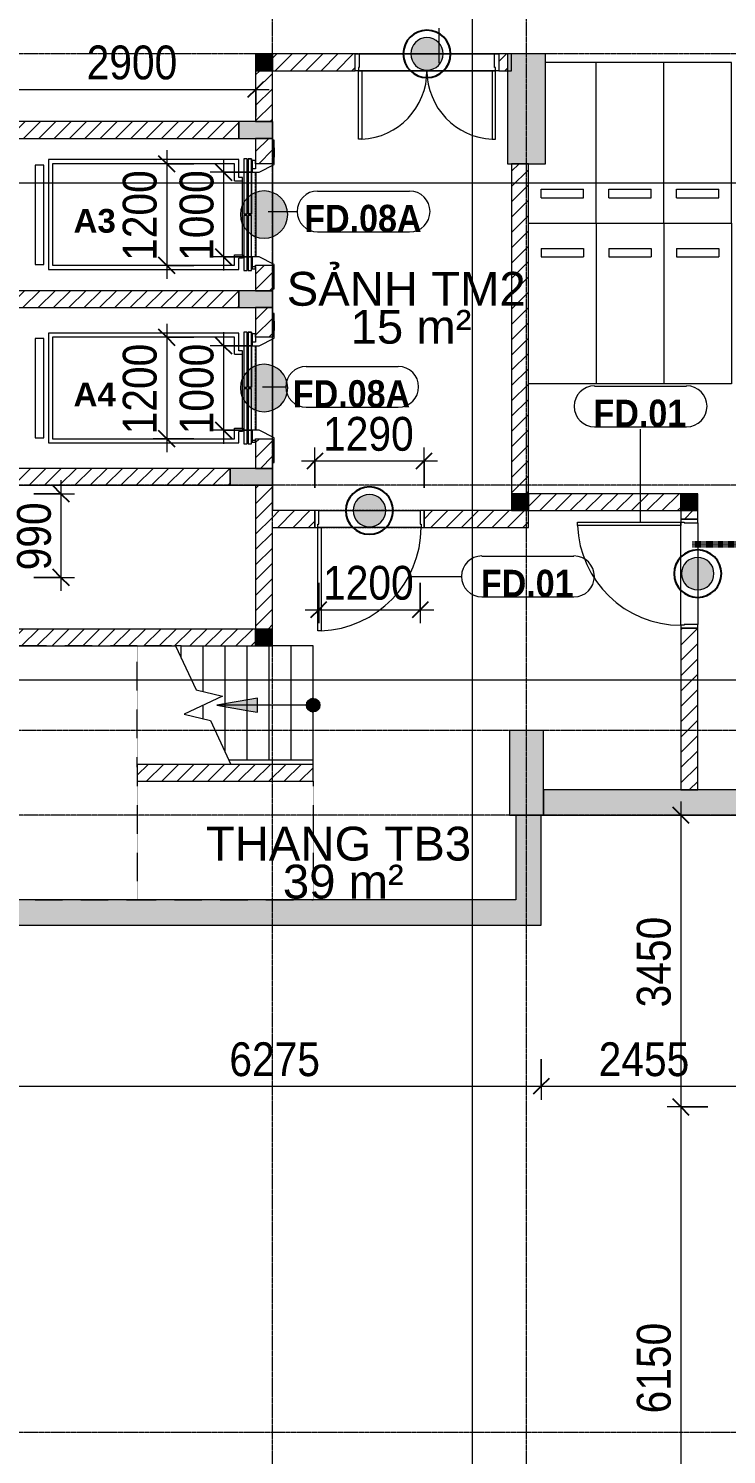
# Model space of a CAD drawing. Header units: millimetres. Extents: x 25998 to 252958, y -15958 to 83425.
# Drawn here: x 77668 to 85918, y 16978 to 33837 of the extents above; entities that cross this region are included whole.
import ezdxf

# ---------------------------------------------------------------- set-up
doc = ezdxf.new("R2010")
doc.units = ezdxf.units.MM
for name, pattern in [('1 NÉT CALL OUT', [6, 3, -3]), ('Dash', [6, 3, -3]), ('Dash 1_8_', [6.35, 3.175, -3.175]), ('Dash Dot 3_16_', [7.9375, 4.7625, -1.5875, 0, -1.5875]), ('Grid Line', [22.225, 12.7, -3.175, 3.175, -3.175]), ('Overhead', [3.96875, 2.38125, -1.5875])]:
    doc.linetypes.add(name, pattern=pattern)
for name, color, linetype, lineweight in [('0-1', 7, 'Continuous', 5), ('A-ANNO-DIMS', 211, 'Continuous', 9), ('A-ANNO-DIMS-160', 211, 'Continuous', 9), ('A-ANNO-NOTE', 131, 'Continuous', 9), ('A-ANNO-NOTE-1', 131, 'Continuous', 25), ('A-AREA', 32, 'Dash 1_8_', 9), ('A-AREA-IDEN', 2, 'Continuous', 9), ('A-DETL-2', 90, '1 NÉT CALL OUT', 100), ('A-DETL-GENF-2', 1, 'Continuous', 9), ('A-DOOR-1', 1, 'Continuous', 9), ('A-DOOR-2', 21, 'Continuous', 9), ('A-DOOR-FRAM-1', 1, 'Continuous', 9), ('A-DOOR-IDEN', 31, 'Continuous', 9), ('A-FLOR', 192, 'Continuous', 9), ('A-FLOR-1', 7, 'Continuous', 9), ('A-FLOR-HRAL', 11, 'Continuous', 9), ('A-WALL', 113, 'Continuous', 9), ('A-WALL-1', 113, 'Continuous', 18), ('A-WALL-PATT-1', 7, 'Continuous', 9), ('A-WALL-PATT-2', 111, 'Continuous', 9), ('C-PRKG', 70, 'Continuous', 9), ('G-ANNO-SYMB-1', 111, 'Dash Dot 3_16_', 18), ('G-ANNO-TEXT-1', 7, 'Continuous', 9), ('L-SITE-WALL-1', 250, 'Continuous', 18), ('L-SITE-WALL-2', 7, 'Continuous', 9), ('S-COLS', 52, 'Continuous', 9), ('S-COLS-1', 52, 'Continuous', 5), ('S-COLS-2', 250, 'Continuous', 18), ('S-COLS-3', 7, 'Continuous', 9), ('S-COLS-4', 52, 'Dash', 9), ('S-COLS-5', 52, 'Continuous', 18), ('S-COLS-HDLN', 52, 'Dash', 9), ('S-GRID-1', 1, 'Grid Line', 9), ('S-STRS', 31, 'Continuous', 9), ('S-STRS-ANNO', 31, 'Continuous', 9), ('S-STRS-MBND', 31, 'Overhead', 9), ('S-STRS-MBND-1', 31, 'Continuous', 9)]:
    doc.layers.add(name, color=color, linetype=linetype, lineweight=lineweight)
doc.styles.add('Arial_3', font='arial_0.ttf', dxfattribs={"height": 400})
doc.styles.add('Arial_5', font='arial_0.ttf', dxfattribs={"height": 280})
doc.styles.add('Arial_B', font='arialbd_0.ttf', dxfattribs={"width": 0.9, "height": 320})
doc.styles.add('UTM Avo', font='UTM Avo.ttf', dxfattribs={"width": 0.9, "height": 400})
doc.dimstyles.new('1_Dim_chi_tiet_2_5', dxfattribs={"dimscale": 304.8, "dimtxt": 399.720379, "dimasz": 0.629921, "dimexe": 0.524934, "dimexo": 0.0625, "dimgap": 0.052493, "dimtad": 1, "dimdec": 0, "dimrnd": 5, "dimzin": 0, "dimdsep": 46, "dimtxsty": 'UTM Avo', "dimblk1": 'OBLIQUE', "dimblk2": 'OBLIQUE', "dimsah": 1, "dimcen": 0.09, "dimdle": 0.524934, "dimazin": 0, "dimtfac": 1, "dimtdec": 4, "dimtix": 1, "dimtmove": 0, "dimatfit": 3, "dimfxl": 1.049869, "dimfxlon": 1, "dimtvp": 1, "dimtolj": 1, "dimtzin": 0, "dimarcsym": 2})
pattern_1 = [(45, (0, 0), (-90.50967, 90.50967), [])]

# ---------------------------------------------------------------- blocks, each defined once
blk = doc.blocks.new('NCV_TKTC_KET CAU_rvt-1-TKCS_MB TẦNG HẦM')
at = {"layer": 'A-WALL-PATT-1'}
blk.add_hatch(color=256, dxfattribs=at).paths.add_polyline_path([(86743, 24537), (91553, 24537), (91553, 24837), (83753, 24837), (83753, 24537), (85578, 24537)])
h = blk.add_hatch(color=256, dxfattribs=at)
h.paths.add_polyline_path([(83553, 23237), (83728, 23237), (83728, 24537), (83428, 24537), (83428, 23237)])
h.paths.add_polyline_path([(83553, 23237), (83553, 23237), (83553, 23412)])
h = blk.add_hatch(color=256, dxfattribs=at)
h.paths.add_polyline_path([(77453, 23237), (77453, 23237), (83428, 23237), (83428, 23537), (77453, 23537)])
h.paths.add_polyline_path([(77453, 23237), (77453, 23537), (77153, 23537), (77153, 23237)])
at = {"layer": 'S-COLS-1'}
for points in [[(83578, 32237), (83778, 32237), (83778, 33537), (83328, 33537), (83328, 32237), (83578, 32237)], [(80295, 32537), (80553, 32537), (80553, 32737), (80153, 32737), (80153, 32537)], [(80153, 30537), (80553, 30537), (80553, 30737), (80153, 30737)], [(80353, 28437), (80553, 28437), (80553, 28637), (80053, 28637), (80053, 28437), (80353, 28437)], [(83553, 24537), (83753, 24537), (83753, 25537), (83353, 25537), (83353, 24537), (83553, 24537)]]:
    blk.add_hatch(color=256, dxfattribs=at).paths.add_polyline_path(points)
at = {"layer": 'A-FLOR-1'}
for p, q in [((80353, 32137), (80353, 31137)), ((80353, 30087), (80353, 29087))]:
    blk.add_line(p, q, dxfattribs=at)
at = {"layer": 'L-SITE-WALL-1'}
for p, q in [((91553, 24837), (83753, 24837)), ((83428, 24537), (83428, 23537)), ((83728, 23237), (83728, 24537)), ((83753, 24537), (91553, 24537)), ((83428, 23537), (77153, 23537)), ((77453, 23237), (83428, 23237)), ((83428, 23237), (83728, 23237))]:
    blk.add_line(p, q, dxfattribs=at)
at = {"layer": 'L-SITE-WALL-2'}
for p, q in [((83753, 24837), (83753, 24537)), ((83728, 24537), (83428, 24537))]:
    blk.add_line(p, q, dxfattribs=at)
at = {"layer": 'S-COLS-2'}
for p, q in [((83778, 33537), (83328, 33537)), ((83328, 33537), (83328, 32237)), ((83778, 32237), (83778, 33537)), ((80153, 32737), (80153, 32537)), ((80553, 32737), (80153, 32737)), ((80553, 32537), (80553, 32737)), ((80153, 32537), (80553, 32537)), ((83328, 32237), (83778, 32237)), ((80153, 30737), (80153, 30537)), ((80553, 30737), (80153, 30737)), ((80553, 30537), (80553, 30737)), ((80153, 30537), (80553, 30537)), ((80053, 28637), (80053, 28437)), ((80553, 28637), (80053, 28637)), ((80553, 28437), (80553, 28637)), ((80053, 28437), (80553, 28437)), ((83753, 25537), (83353, 25537)), ((83353, 25537), (83353, 24537)), ((83753, 24837), (83753, 25537)), ((83353, 24537), (83428, 24537)), ((83728, 24537), (83753, 24537))]:
    blk.add_line(p, q, dxfattribs=at)
at = {"layer": 'S-COLS-3'}
for p, q in [((83753, 24537), (83753, 24837)), ((83428, 24537), (83728, 24537))]:
    blk.add_line(p, q, dxfattribs=at)
blk = doc.blocks.new('Thang may HIEN - Dài x Rộng - 2200x1200-551375-TKCS_MB TẦNG HẦM')
at = {"layer": 'A-DOOR-2'}
for p, q in [((-590, 120), (-880, 120)), ((-880, 120), (-880, 100)), ((-880, 100), (-600, 100)), ((-680, 124), (-790, 124)), ((-790, 124), (-790, 120)), ((-680, 120), (-680, 124)), ((-600, 100), (-600, -100)), ((-500, -60), (-590, 120)), ((590, 120), (500, -60)), ((880, 120), (590, 120)), ((600, -100), (600, 100)), ((600, 100), (880, 100)), ((880, 100), (880, 120)), ((-660, -190), (-660, -150)), ((-660, -150), (-10, -150)), ((-10, -150), (-660, -150)), ((-660, -150), (-660, -190)), ((-600, -100), (-640, -100)), ((-640, -100), (-640, -140)), ((-640, -140), (-540, -140)), ((-600, -100), (-540, -100)), ((-540, -100), (-540, -140)), ((-540, -140), (-500, -140)), ((-500, -140), (-500, -60)), ((-10, -150), (-10, -190)), ((-10, -190), (-10, -150)), ((660, -150), (10, -150)), ((10, -150), (10, -190)), ((10, -150), (10, -190)), ((660, -150), (10, -150)), ((500, -60), (500, -140)), ((500, -140), (615, -140)), ((615, -100), (600, -100)), ((615, -140), (615, -100)), ((640, -100), (615, -100)), ((615, -140), (640, -140)), ((640, -140), (640, -100)), ((660, -190), (660, -150)), ((660, -190), (660, -150)), ((-10, -190), (-660, -190)), ((-660, -190), (-10, -190)), ((-10, -200), (-660, -200)), ((-660, -200), (-660, -240)), ((-10, -200), (-660, -200)), ((-660, -200), (-660, -240)), ((-660, -240), (-10, -240)), ((-660, -240), (-10, -240)), ((-440, -300), (-650, -300)), ((-650, -300), (-650, -2550)), ((-440, -255), (-440, -300)), ((-400, -255), (-440, -255)), ((475, -255), (-400, -255)), ((-400, -350), (-400, -255)), ((-10, -240), (-10, -200)), ((-10, -240), (-10, -200)), ((10, -190), (660, -190)), ((10, -190), (660, -190)), ((10, -200), (10, -240)), ((660, -200), (10, -200)), ((10, -200), (10, -240)), ((660, -200), (10, -200)), ((10, -240), (660, -240)), ((10, -240), (660, -240)), ((475, -255), (515, -255)), ((475, -350), (475, -255)), ((515, -255), (515, -300)), ((650, -300), (515, -300)), ((650, -2550), (650, -300)), ((660, -240), (660, -200)), ((660, -240), (660, -200)), ((-400, -350), (-600, -350)), ((-600, -350), (-600, -2500)), ((600, -350), (475, -350)), ((600, -2500), (600, -350)), ((-600, -2500), (600, -2500)), ((-650, -2550), (650, -2550)), ((591, -2605), (-584, -2605)), ((-584, -2605), (-584, -2705)), ((591, -2705), (591, -2605)), ((-584, -2705), (591, -2705))]:
    blk.add_line(p, q, dxfattribs=at)
blk = doc.blocks.new('Top Rail Type - Top Rail_Internal_-702148-TKCS_MB TẦNG HẦM')
at = {"layer": 'A-FLOR-HRAL'}
for p, q in [((80035, 25187), (80059, 25137)), ((81033, 25187), (80035, 25187)), ((81033, 25137), (80059, 25137)), ((81033, 25137), (81033, 25187))]:
    blk.add_line(p, q, dxfattribs=at)
blk = doc.blocks.new('FD_07 - FD_07-1700x2200-CỬA ĐI 2 CÁNH-957538-TKCS_MB TẦNG HẦM')
at = {"layer": 'A-DETL-GENF-2'}
for p, q in [((-810, -910), (-810, -100)), ((-810, -100), (-770, -100)), ((-770, -100), (-770, -910)), ((810, -100), (770, -100)), ((770, -100), (770, -910)), ((810, -910), (810, -100)), ((-770, -910), (-810, -910)), ((770, -910), (810, -910))]:
    blk.add_line(p, q, dxfattribs=at)
for centre, start, end in [((-810, -100), 272.8306, 360), ((810, -100), 180, 267.1694)]:
    blk.add_arc(centre, 810, start, end, dxfattribs=at)
at = {"layer": 'A-DOOR-1'}
for p, q in [((800, 100), (-800, 100)), ((-810, -100), (810, -100))]:
    blk.add_line(p, q, dxfattribs=at)
at = {"layer": 'A-DOOR-FRAM-1'}
for p, q in [((-850, 100), (-800, 100)), ((-850, -100), (-850, 100)), ((-800, 100), (-800, -60)), ((800, 100), (850, 100)), ((800, -60), (800, 100)), ((850, 100), (850, -100)), ((-810, -100), (-850, -100)), ((-800, -60), (-810, -60)), ((-810, -60), (-810, -100)), ((810, -60), (800, -60)), ((810, -100), (810, -60)), ((850, -100), (810, -100))]:
    blk.add_line(p, q, dxfattribs=at)
blk = doc.blocks.new('FD_01 - FD_01-1200x2200mm-1787917-TKCS_MB TẦNG HẦM')
at = {"layer": 'A-DETL-GENF-2'}
for p, q in [((570, 100), (570, 1320)), ((570, 1320), (610, 1320)), ((610, 1320), (610, 100)), ((610, 100), (570, 100))]:
    blk.add_line(p, q, dxfattribs=at)
blk.add_arc((610, 100), 1220, 91.8789, 180, dxfattribs=at)
at = {"layer": 'A-DOOR-FRAM-1'}
for p, q in [((-610, 100), (-645, 100)), ((-645, 100), (-645, -100)), ((-610, 60), (-610, 100)), ((-600, 60), (-610, 60)), ((-600, -100), (-600, 60)), ((610, 60), (600, 60)), ((600, 60), (600, -100)), ((645, 100), (610, 100)), ((610, 100), (610, 60)), ((645, -100), (645, 100)), ((-645, -100), (-600, -100)), ((600, -100), (645, -100))]:
    blk.add_line(p, q, dxfattribs=at)
blk = doc.blocks.new('XE MAY2 - xe may 2-V21-TKCS_MB TẦNG HẦM')
at = {"layer": 'C-PRKG'}
for p, q in [((0, 800), (-1900, 800)), ((-1900, 0), (-1900, 800)), ((0, 800), (0, 0)), ((-300, 650), (-400, 650)), ((-400, 650), (-400, 150)), ((-300, 650), (-300, 150)), ((0, 0), (-1900, 0)), ((-300, 150), (-400, 150))]:
    blk.add_line(p, q, dxfattribs=at)
blk = doc.blocks.new('XE MAY2 - xe may 2-V70-TKCS_MB TẦNG HẦM')
at = {"layer": 'C-PRKG'}
for p, q in [((-1900, 0), (-1900, 800)), ((0, 800), (0, 0)), ((-300, 650), (-400, 650)), ((-400, 650), (-400, 150)), ((-300, 650), (-300, 150)), ((0, 0), (-1900, 0)), ((-300, 150), (-400, 150))]:
    blk.add_line(p, q, dxfattribs=at)
blk = doc.blocks.new('XE MAY2 - xe may 2-V26-TKCS_MB TẦNG HẦM')
at = {"layer": 'C-PRKG'}
for p, q in [((0, -800), (0, 0)), ((-1900, 0), (-1900, -800)), ((0, 0), (-1900, 0)), ((-300, -150), (-400, -150)), ((-400, -650), (-400, -150)), ((-300, -650), (-300, -150)), ((-300, -650), (-400, -650)), ((0, -800), (-1900, -800))]:
    blk.add_line(p, q, dxfattribs=at)
blk = doc.blocks.new('XE MAY2 - xe may 2-V75-TKCS_MB TẦNG HẦM')
at = {"layer": 'C-PRKG'}
for p, q in [((0, -800), (0, 0)), ((-1900, 0), (-1900, -600)), ((0, 0), (-1900, 0)), ((-300, -150), (-400, -150)), ((-400, -650), (-400, -150)), ((-300, -650), (-300, -150)), ((-300, -650), (-400, -650))]:
    blk.add_line(p, q, dxfattribs=at)
blk = doc.blocks.new('G1_SOF - BO TRU - 200x200-3845341-TKCS_MB TẦNG HẦM')
at = {"layer": 'S-COLS-HDLN'}
for p, q in [((-100, 100), (100, -100)), ((100, 100), (-100, -100))]:
    blk.add_line(p, q, dxfattribs=at)
blk = doc.blocks.new('STN_Door Tag - STN_Door Tag-1788670-TKCS_MB TẦNG HẦM')
at = {"layer": 'A-DOOR-IDEN'}
for p, q in [((-3.37, 1.49), (3.43, 1.49)), ((-3.37, -1.52), (3.43, -1.52))]:
    blk.add_line(p, q, dxfattribs=at)
for centre, start, end in [((-3.37, -0.01), 90, 270), ((3.43, -0.01), 270, 90)]:
    blk.add_arc(centre, 1.51, start, end, dxfattribs=at)
blk = doc.blocks.new('DIMBLOCK46-TKCS_MB TẦNG HẦM')
at = {"layer": 'A-ANNO-DIMS-160'}
for p, q in [((77453, 21652), (77453, 21172)), ((77453, 21332), (77453, 21652)), ((83728, 21652), (83728, 21172)), ((83728, 21332), (83728, 21652)), ((77293, 21332), (83728, 21332))]:
    blk.add_line(p, q, dxfattribs=at)
at = {"layer": 'A-ANNO-DIMS-160', "lineweight": 25}
for p, q in [((77453, 21332), (77549, 21428)), ((83728, 21332), (83824, 21428)), ((77453, 21332), (77357, 21236)), ((83728, 21332), (83632, 21236))]:
    blk.add_line(p, q, dxfattribs=at)
at = {"layer": 'A-ANNO-DIMS-160', "color": 0, "insert": (80042, 21851), "char_height": 400, "width": 1314.64, "attachment_point": 1, "rotation": 0.0001, "line_spacing_factor": 1.110334, "style": 'UTM Avo'}
blk.add_mtext('6275', dxfattribs=at)
blk = doc.blocks.new('_Oblique')
at = {"color": 0, "linetype": 'ByBlock', "lineweight": -2}
blk.add_line((-0.5, -0.5), (0.5, 0.5), dxfattribs=at)
blk = doc.blocks.new('DIMBLOCK47-TKCS_MB TẦNG HẦM')
at = {"layer": 'A-ANNO-DIMS-160'}
for p, q in [((83728, 21652), (83728, 21172)), ((83728, 21332), (83728, 21652)), ((86183, 21012), (86183, 21492)), ((83728, 21332), (86183, 21332)), ((86183, 21332), (86183, 21012))]:
    blk.add_line(p, q, dxfattribs=at)
at = {"layer": 'A-ANNO-DIMS-160', "lineweight": 25}
for p, q in [((83728, 21332), (83824, 21428)), ((86183, 21332), (86279, 21428)), ((83728, 21332), (83632, 21236)), ((86183, 21332), (86087, 21236))]:
    blk.add_line(p, q, dxfattribs=at)
at = {"layer": 'A-ANNO-DIMS-160', "color": 0, "insert": (84407, 21851), "char_height": 400, "width": 1314.64, "attachment_point": 1, "rotation": 0.0001, "line_spacing_factor": 1.110334, "style": 'UTM Avo'}
blk.add_mtext('2455', dxfattribs=at)
blk = doc.blocks.new('HDNDCT_GHI CHÚ CỬA CHỐNG CHÁY EI60 - HDNDCT_GHI CHÚ CỬA CHỐNG CHÁY EI60-1614697-TKCS_MB TẦNG HẦM')
at = {"layer": 'A-ANNO-NOTE'}
h = blk.add_hatch(color=256, dxfattribs=at)
edge = h.paths.add_edge_path()
edge.add_arc((0, 0), 1.2, 0, 180)
edge.add_arc((0, 0), 1.2, 180, 360)
for radius, start, end in [(1.75, 360, 180), (1.2, 360, 180), (1.2, 180, 360)]:
    blk.add_arc((0, 0), radius, start, end, dxfattribs=at)
at = {"layer": 'A-ANNO-NOTE-1'}
for start, end in [(360, 180), (180, 360)]:
    blk.add_arc((0, 0), 1.75, start, end, dxfattribs=at)
blk = doc.blocks.new('HDNDCT_GHI CHÚ CỬA CHỐNG CHÁY EI60 - HDNDCT_GHI CHÚ CỬA CHỐNG CHÁY EI60-2386829-TKCS_MB TẦNG HẦM')
at = {"layer": 'A-ANNO-NOTE'}
h = blk.add_hatch(color=256, dxfattribs=at)
edge = h.paths.add_edge_path()
edge.add_arc((0, 0), 1.2, 0, 180)
edge.add_arc((0, 0), 1.2, 180, 360)
for radius, start, end in [(1.2, 0, 180), (1.75, 180, 0), (1.2, 180, 360)]:
    blk.add_arc((0, 0), radius, start, end, dxfattribs=at)
at = {"layer": 'A-ANNO-NOTE-1'}
for start, end in [(0, 180), (180, 0)]:
    blk.add_arc((0, 0), 1.75, start, end, dxfattribs=at)
blk = doc.blocks.new('DIMBLOCK102-TKCS_MB TẦNG HẦM')
at = {"layer": 'A-ANNO-DIMS-160'}
for p, q in [((81053, 28405), (81053, 28885)), ((82343, 28405), (82343, 28885)), ((80893, 28725), (82503, 28725)), ((81053, 28725), (81053, 28405)), ((82343, 28725), (82343, 28405))]:
    blk.add_line(p, q, dxfattribs=at)
at = {"layer": 'A-ANNO-DIMS-160', "lineweight": 25}
for p, q in [((81053, 28725), (80957, 28629)), ((81053, 28725), (81149, 28821)), ((82343, 28725), (82247, 28629)), ((82343, 28725), (82439, 28821))]:
    blk.add_line(p, q, dxfattribs=at)
at = {"layer": 'A-ANNO-DIMS-160', "color": 0, "insert": (81150, 29245), "char_height": 400, "width": 1314.64, "attachment_point": 1, "line_spacing_factor": 1.110334, "style": 'UTM Avo'}
blk.add_mtext('1290', dxfattribs=at)
blk = doc.blocks.new('DIMBLOCK103-TKCS_MB TẦNG HẦM')
at = {"layer": 'A-ANNO-DIMS-160'}
for p, q in [((81098, 27285), (81098, 26805)), ((81098, 26965), (81098, 27285)), ((82298, 27285), (82298, 26805)), ((82298, 26965), (82298, 27285)), ((80938, 26965), (82458, 26965))]:
    blk.add_line(p, q, dxfattribs=at)
at = {"layer": 'A-ANNO-DIMS-160', "lineweight": 25}
for p, q in [((81098, 26965), (81194, 27061)), ((82298, 26965), (82394, 27061)), ((81098, 26965), (81002, 26869)), ((82298, 26965), (82202, 26869))]:
    blk.add_line(p, q, dxfattribs=at)
at = {"layer": 'A-ANNO-DIMS-160', "color": 0, "insert": (81150, 27484), "char_height": 400, "width": 1314.64, "attachment_point": 1, "line_spacing_factor": 1.110334, "style": 'UTM Avo'}
blk.add_mtext('1200', dxfattribs=at)
blk = doc.blocks.new('HDNDCT_GHI CHÚ CỬA CHỐNG CHÁY E30 - HDNDCT_GHI CHÚ CỬA CHỐNG CHÁY E30-1614707-TKCS_MB TẦNG HẦM')
at = {"layer": 'A-ANNO-NOTE'}
h = blk.add_hatch(color=256, dxfattribs=at)
edge = h.paths.add_edge_path()
edge.add_arc((0, 0), 1.75, 0, 180)
edge.add_arc((0, 0), 1.75, 180, 360)
for start, end in [(360, 180), (180, 360)]:
    blk.add_arc((0, 0), 1.75, start, end, dxfattribs=at)
blk = doc.blocks.new('DIMBLOCK145-TKCS_MB TẦNG HẦM')
at = {"layer": 'A-ANNO-DIMS-160'}
for p, q in [((79302, 32397), (79302, 30877)), ((79622, 32237), (79142, 32237)), ((79302, 32237), (79622, 32237)), ((79622, 31037), (79142, 31037)), ((79302, 31037), (79622, 31037))]:
    blk.add_line(p, q, dxfattribs=at)
at = {"layer": 'A-ANNO-DIMS-160', "lineweight": 25}
for p, q in [((79302, 32237), (79206, 32333)), ((79302, 32237), (79398, 32141)), ((79302, 31037), (79206, 31133)), ((79302, 31037), (79398, 30941))]:
    blk.add_line(p, q, dxfattribs=at)
at = {"layer": 'A-ANNO-DIMS-160', "color": 0, "insert": (78782, 31090), "char_height": 400, "width": 1314.64, "attachment_point": 1, "rotation": 90, "line_spacing_factor": 1.110334, "style": 'UTM Avo'}
blk.add_mtext('1200', dxfattribs=at)
blk = doc.blocks.new('DIMBLOCK146-TKCS_MB TẦNG HẦM')
at = {"layer": 'A-ANNO-DIMS-160'}
for p, q in [((79302, 30347), (79302, 28827)), ((79622, 30187), (79142, 30187)), ((79302, 30187), (79622, 30187)), ((79622, 28987), (79142, 28987)), ((79302, 28987), (79622, 28987))]:
    blk.add_line(p, q, dxfattribs=at)
at = {"layer": 'A-ANNO-DIMS-160', "lineweight": 25}
for p, q in [((79302, 30187), (79206, 30283)), ((79302, 30187), (79398, 30091)), ((79302, 28987), (79206, 29083)), ((79302, 28987), (79398, 28891))]:
    blk.add_line(p, q, dxfattribs=at)
at = {"layer": 'A-ANNO-DIMS-160', "color": 0, "insert": (78782, 29039), "char_height": 400, "width": 1314.64, "attachment_point": 1, "rotation": 90, "line_spacing_factor": 1.110334, "style": 'UTM Avo'}
blk.add_mtext('1200', dxfattribs=at)
blk = doc.blocks.new('DIMBLOCK147-TKCS_MB TẦNG HẦM')
at = {"layer": 'A-ANNO-DIMS-160', "lineweight": 25}
for p, q in [((79974, 32137), (79878, 32233)), ((79974, 32137), (80070, 32041)), ((79974, 31137), (79878, 31233)), ((79974, 31137), (80070, 31041))]:
    blk.add_line(p, q, dxfattribs=at)
at = {"layer": 'A-ANNO-DIMS-160'}
for p, q in [((79974, 32297), (79974, 30977)), ((80294, 32137), (79814, 32137)), ((79974, 32137), (80294, 32137)), ((80294, 31137), (79814, 31137)), ((79974, 31137), (80294, 31137))]:
    blk.add_line(p, q, dxfattribs=at)
at = {"layer": 'A-ANNO-DIMS-160', "color": 0, "insert": (79454, 31090), "char_height": 400, "width": 1314.64, "attachment_point": 1, "rotation": 90, "line_spacing_factor": 1.110334, "style": 'UTM Avo'}
blk.add_mtext('1000', dxfattribs=at)
blk = doc.blocks.new('DIMBLOCK148-TKCS_MB TẦNG HẦM')
at = {"layer": 'A-ANNO-DIMS-160', "lineweight": 25}
for p, q in [((79974, 30087), (79878, 30183)), ((79974, 30087), (80070, 29991)), ((79974, 29087), (79878, 29183)), ((79974, 29087), (80070, 28991))]:
    blk.add_line(p, q, dxfattribs=at)
at = {"layer": 'A-ANNO-DIMS-160'}
for p, q in [((79974, 30247), (79974, 28927)), ((80294, 30087), (79814, 30087)), ((79974, 30087), (80294, 30087)), ((80294, 29087), (79814, 29087)), ((79974, 29087), (80294, 29087))]:
    blk.add_line(p, q, dxfattribs=at)
at = {"layer": 'A-ANNO-DIMS-160', "color": 0, "insert": (79454, 29039), "char_height": 400, "width": 1314.64, "attachment_point": 1, "rotation": 90, "line_spacing_factor": 1.110334, "style": 'UTM Avo'}
blk.add_mtext('1000', dxfattribs=at)
blk = doc.blocks.new('DIMBLOCK161-TKCS_MB TẦNG HẦM')
at = {"layer": 'A-ANNO-DIMS-160'}
for p, q in [((77453, 32796), (77453, 33276)), ((80353, 32796), (80353, 33276)), ((77293, 33116), (80513, 33116)), ((77453, 33116), (77453, 32796)), ((80353, 33116), (80353, 32796))]:
    blk.add_line(p, q, dxfattribs=at)
at = {"layer": 'A-ANNO-DIMS-160', "lineweight": 25}
for p, q in [((77453, 33116), (77357, 33020)), ((77453, 33116), (77549, 33212)), ((80353, 33116), (80257, 33020)), ((80353, 33116), (80449, 33212))]:
    blk.add_line(p, q, dxfattribs=at)
at = {"layer": 'A-ANNO-DIMS-160', "color": 0, "insert": (78355, 33636), "char_height": 400, "width": 1314.64, "attachment_point": 1, "line_spacing_factor": 1.110334, "style": 'UTM Avo'}
blk.add_mtext('2900', dxfattribs=at)
blk = doc.blocks.new('DIMBLOCK171-TKCS_MB TẦNG HẦM')
at = {"layer": 'A-ANNO-DIMS-160'}
for p, q in [((78052, 28497), (78052, 27187)), ((77732, 28337), (78212, 28337)), ((78052, 28337), (77732, 28337)), ((77732, 27347), (78212, 27347)), ((78052, 27347), (77732, 27347))]:
    blk.add_line(p, q, dxfattribs=at)
at = {"layer": 'A-ANNO-DIMS-160', "lineweight": 25}
for p, q in [((78052, 28337), (77956, 28433)), ((78052, 28337), (78148, 28241)), ((78052, 27347), (77956, 27443)), ((78052, 27347), (78148, 27251))]:
    blk.add_line(p, q, dxfattribs=at)
at = {"layer": 'A-ANNO-DIMS-160', "color": 0, "insert": (77532, 27431), "char_height": 400, "width": 985.98, "attachment_point": 1, "rotation": 90, "line_spacing_factor": 1.110334, "style": 'UTM Avo'}
blk.add_mtext('990', dxfattribs=at)
blk = doc.blocks.new('DIMBLOCK173-TKCS_MB TẦNG HẦM')
at = {"layer": 'A-ANNO-DIMS-160', "lineweight": 25}
for p, q in [((85378, 24537), (85282, 24633)), ((85378, 24537), (85474, 24441)), ((85378, 21087), (85282, 21183)), ((85378, 21087), (85474, 20991))]:
    blk.add_line(p, q, dxfattribs=at)
at = {"layer": 'A-ANNO-DIMS-160'}
for p, q in [((85378, 24697), (85378, 21087)), ((85698, 24537), (85218, 24537)), ((85378, 24537), (85698, 24537)), ((85698, 21087), (85218, 21087)), ((85378, 21087), (85698, 21087))]:
    blk.add_line(p, q, dxfattribs=at)
at = {"layer": 'A-ANNO-DIMS-160', "color": 0, "insert": (84858, 22264), "char_height": 400, "width": 1314.64, "attachment_point": 1, "rotation": 90, "line_spacing_factor": 1.110334, "style": 'UTM Avo'}
blk.add_mtext('3450', dxfattribs=at)
blk = doc.blocks.new('DIMBLOCK174-TKCS_MB TẦNG HẦM')
at = {"layer": 'A-ANNO-DIMS-160'}
for p, q in [((85698, 21087), (85218, 21087)), ((85378, 21087), (85378, 14777)), ((85378, 21087), (85698, 21087)), ((85698, 14937), (85218, 14937)), ((85378, 14937), (85698, 14937))]:
    blk.add_line(p, q, dxfattribs=at)
at = {"layer": 'A-ANNO-DIMS-160', "lineweight": 25}
for p, q in [((85378, 21087), (85282, 21183)), ((85378, 21087), (85474, 20991)), ((85378, 14937), (85282, 15033)), ((85378, 14937), (85474, 14841))]:
    blk.add_line(p, q, dxfattribs=at)
at = {"layer": 'A-ANNO-DIMS-160', "color": 0, "insert": (84858, 17464), "char_height": 400, "width": 1314.64, "attachment_point": 1, "rotation": 90, "line_spacing_factor": 1.110334, "style": 'UTM Avo'}
blk.add_mtext('6150', dxfattribs=at)

msp = doc.modelspace()

# ---------------------------------------------------------------- hatches: boundary and pattern name
at = {"layer": 'A-WALL-PATT-2'}
h = msp.add_hatch(dxfattribs=at)
h.set_pattern_fill('FP_1', color=256, style=0, pattern_type=2)
h.set_pattern_definition(pattern_1)
h.paths.add_polyline_path([(81527.6, 33336.9), (81527.6, 33536.9), (80552.6, 33536.9), (80552.6, 33336.9)])
h.paths.add_polyline_path([(83327.6, 33336.9), (83327.6, 33536.9), (83227.6, 33536.9), (83227.6, 33336.9)])
h = msp.add_hatch(dxfattribs=at)
h.set_pattern_fill('FP_1', color=256, style=0, pattern_type=2)
h.set_pattern_definition(pattern_1)
h.paths.add_polyline_path([(80552.6, 32736.9), (80552.6, 33336.9), (80352.6, 33336.9), (80352.6, 32736.9)])
h = msp.add_hatch(dxfattribs=at)
h.set_pattern_fill('FP_1', color=256, style=0, pattern_type=2)
h.set_pattern_definition(pattern_1)
h.paths.add_polyline_path([(77527.6, 32536.9), (80152.6, 32536.9), (80152.6, 32736.9), (77527.6, 32736.9)])
h = msp.add_hatch(dxfattribs=at)
h.set_pattern_fill('FP_1', color=256, style=0, pattern_type=2)
h.set_pattern_definition(pattern_1)
h.paths.add_polyline_path([(80352.6, 30736.9), (80552.6, 30736.9), (80552.6, 31037.4), (80352.6, 31037.4), (80352.6, 31022.4)])
h.paths.add_polyline_path([(80352.6, 32237.4), (80552.6, 32237.4), (80552.6, 32536.9), (80352.6, 32536.9)])
h = msp.add_hatch(dxfattribs=at)
h.set_pattern_fill('FP_1', color=256, style=0, pattern_type=2)
h.set_pattern_definition(pattern_1)
h.paths.add_polyline_path([(83377.6, 27936.9), (83577.6, 27936.9), (83577.6, 28136.9), (83377.6, 28136.9)])
h.paths.add_polyline_path([(83552.6, 28336.9), (83577.6, 28336.9), (83577.6, 32237), (83377.6, 32237), (83377.6, 28336.9), (83519.1, 28336.9)])
h = msp.add_hatch(dxfattribs=at)
h.set_pattern_fill('FP_1', color=256, style=0, pattern_type=2)
h.set_pattern_definition(pattern_1)
h.paths.add_polyline_path([(77452.6, 30536.9), (80152.6, 30536.9), (80152.6, 30736.9), (77452.6, 30736.9)])
h = msp.add_hatch(dxfattribs=at)
h.set_pattern_fill('FP_1', color=256, style=0, pattern_type=2)
h.set_pattern_definition(pattern_1)
h.paths.add_polyline_path([(80352.6, 28636.9), (80552.6, 28636.9), (80552.6, 28986.9), (80352.6, 28986.9), (80352.6, 28637)])
h.paths.add_polyline_path([(80352.6, 30186.9), (80552.6, 30186.9), (80552.6, 30536.9), (80352.6, 30536.9)])
h = msp.add_hatch(dxfattribs=at)
h.set_pattern_fill('FP_1', color=256, style=0, pattern_type=2)
h.set_pattern_definition(pattern_1)
h.paths.add_polyline_path([(80052.6, 28436.9), (80052.6, 28636.9), (77452.6, 28636.9), (77452.6, 28436.9), (77477.6, 28436.9)])
h = msp.add_hatch(dxfattribs=at)
h.set_pattern_fill('FP_1', color=256, style=0, pattern_type=2)
h.set_pattern_definition(pattern_1)
h.paths.add_polyline_path([(80552.6, 26736.9), (80552.6, 28436.9), (80352.6, 28436.9), (80352.6, 26736.9)])
h = msp.add_hatch(dxfattribs=at)
h.set_pattern_fill('FP_1', color=256, style=0, pattern_type=2)
h.set_pattern_definition(pattern_1)
h.paths.add_polyline_path([(83577.6, 28136.9), (85377.6, 28136.9), (85377.6, 28336.9), (83577.6, 28336.9)])
h = msp.add_hatch(dxfattribs=at)
h.set_pattern_fill('FP_1', color=256, style=0, pattern_type=2)
h.set_pattern_definition(pattern_1)
h.paths.add_polyline_path([(82342.6, 27936.9), (83377.6, 27936.9), (83377.6, 28136.9), (82342.6, 28136.9)])
h.paths.add_polyline_path([(80552.6, 27936.9), (81052.6, 27936.9), (81052.6, 28136.9), (80552.6, 28136.9)])
h = msp.add_hatch(dxfattribs=at)
h.set_pattern_fill('FP_1', color=256, style=0, pattern_type=2)
h.set_pattern_definition(pattern_1)
h.paths.add_polyline_path([(85377.6, 24836.9), (85577.6, 24836.9), (85577.6, 26746.9), (85377.6, 26746.9), (85377.6, 25536.9)])
h.paths.add_polyline_path([(85577.6, 28036.9), (85577.6, 28136.9), (85377.6, 28136.9), (85377.6, 28036.9)])
h = msp.add_hatch(dxfattribs=at)
h.set_pattern_fill('FP_1', color=256, style=0, pattern_type=2)
h.set_pattern_definition(pattern_1)
h.paths.add_polyline_path([(77477.6, 26536.9), (80352.6, 26536.9), (80352.6, 26736.9), (77352.6, 26736.9), (77352.6, 26536.9), (77452.6, 26536.9)])
h = msp.add_hatch(dxfattribs=at)
h.set_pattern_fill('FP_1', color=256, style=0, pattern_type=2)
h.set_pattern_definition(pattern_1)
h.paths.add_polyline_path([(78952.6, 24936.9), (81032.6, 24936.9), (81032.6, 25136.9), (78952.6, 25136.9)])
at = {"layer": 'S-COLS-1'}
for points in [[(80552.6, 33336.9), (80552.6, 33536.9), (80352.6, 33536.9), (80352.6, 33336.9), (80451.8, 33336.9)], [(83377.6, 28136.9), (83577.6, 28136.9), (83577.6, 28336.9), (83377.6, 28336.9)], [(85377.6, 28136.9), (85577.6, 28136.9), (85577.6, 28336.9), (85377.6, 28336.9)], [(80352.6, 26536.9), (80552.6, 26536.9), (80552.6, 26736.9), (80352.6, 26736.9), (80352.6, 26536.9)]]:
    msp.add_hatch(color=256, dxfattribs=at).paths.add_polyline_path(points)
at = {"layer": 'S-STRS-ANNO'}
for points in [[(80372.6, 25752.3), (80372.6, 25921.6), (79892.6, 25836.9), (80295, 25766)], [(81021.2, 25757.8), (81065.8, 25764.2), (81099.9, 25793.7), (81112.6, 25836.9), (81099.9, 25880.2), (81065.8, 25909.7), (81021.2, 25916.1), (80980.2, 25897.4), (80955.8, 25859.5), (80955.8, 25814.4), (80980.2, 25776.5)]]:
    msp.add_hatch(color=256, dxfattribs=at).paths.add_polyline_path(points)
h = msp.add_hatch(color=256, dxfattribs=at)
edge = h.paths.add_edge_path()
edge.add_arc((81032.6, 25836.9), 80, 0, 360)

# ---------------------------------------------------------------- linework, layer by layer
at = {"layer": 'A-AREA'}
for p, q in [((80552.6, 32517.4), (80552.6, 32736.9)), ((80552.6, 31057.3), (80552.6, 32217.4)), ((80352.6, 31137.4), (80352.6, 32137.4)), ((80552.6, 30466.9), (80552.6, 30757.4)), ((80352.6, 29086.9), (80352.6, 30086.9)), ((80552.6, 29006.9), (80552.6, 30167)), ((80552.6, 28136.9), (80552.6, 28706.9)), ((82297.6, 28136.9), (81097.6, 28136.9)), ((85377.6, 26781.9), (85377.6, 28001.9)), ((81087.6, 27936.9), (82307.6, 27936.9))]:
    msp.add_line(p, q, dxfattribs=at)
at = {"layer": 'A-DETL-2'}
msp.add_line((106113.5, 27736.9), (85513.5, 27736.9), dxfattribs=at)
at = {"layer": 'A-DOOR-IDEN'}
for p, q in [((82520.8, 33425.6), (82521.1, 33841.9)), ((80501.4, 31674.8), (80843, 31674.8)), ((80434, 29601.6), (80708.4, 29601.5)), ((84902.1, 27996.7), (84902.1, 29101.5)), ((82191, 27360), (82785.4, 27360))]:
    msp.add_line(p, q, dxfattribs=at)
at = {"layer": 'A-FLOR'}
for p, q in [((81577.6, 33536.9), (83177.6, 33536.9)), ((83187.6, 33336.9), (81567.6, 33336.9)), ((80552.6, 32736.9), (80552.6, 32517.4)), ((80552.6, 32217.4), (80552.6, 31057.3)), ((80552.6, 30757.4), (80552.6, 30466.9)), ((80552.6, 30167), (80552.6, 29006.9)), ((80552.6, 28706.9), (80552.6, 28136.9)), ((81097.6, 28136.9), (82297.6, 28136.9)), ((85377.6, 26781.9), (85377.6, 28001.9)), ((85577.6, 27991.9), (85577.6, 26791.9)), ((82307.6, 27936.9), (81087.6, 27936.9))]:
    msp.add_line(p, q, dxfattribs=at)
at = {"layer": 'A-WALL'}
for p, q in [((80552.6, 33536.9), (80552.6, 33336.9)), ((80552.6, 33336.9), (80352.6, 33336.9)), ((83377.6, 28336.9), (83577.6, 28336.9)), ((83577.6, 28336.9), (83577.6, 28136.9)), ((85377.6, 28136.9), (85377.6, 28336.9)), ((83577.6, 28136.9), (83377.6, 28136.9)), ((85577.6, 28136.9), (85377.6, 28136.9)), ((80352.6, 26536.9), (80352.6, 26736.9)), ((80352.6, 26736.9), (80552.6, 26736.9))]:
    msp.add_line(p, q, dxfattribs=at)
at = {"layer": 'A-WALL-1'}
for p, q in [((81527.6, 33536.9), (80552.6, 33536.9)), ((81527.6, 33336.9), (81527.6, 33536.9)), ((83377.6, 33536.9), (83227.6, 33536.9)), ((83227.6, 33536.9), (83227.6, 33336.9)), ((83377.6, 33336.9), (83377.6, 33536.9)), ((80352.6, 33336.9), (80352.6, 32736.9)), ((80552.6, 33336.9), (81527.6, 33336.9)), ((80552.6, 32736.9), (80552.6, 33336.9)), ((83227.6, 33336.9), (83377.6, 33336.9)), ((80152.6, 32736.9), (77527.6, 32736.9)), ((80152.6, 32536.9), (80152.6, 32736.9)), ((80352.6, 32736.9), (80552.6, 32736.9)), ((77527.6, 32536.9), (80152.6, 32536.9)), ((80352.6, 32536.9), (80352.6, 32237.4)), ((80552.6, 32536.9), (80352.6, 32536.9)), ((80552.6, 32517.4), (80552.6, 32536.9)), ((83577.6, 32237), (83377.6, 32237)), ((83377.6, 32237), (83377.6, 28336.9)), ((83577.6, 28336.9), (83577.6, 32237)), ((80352.6, 31022.4), (80352.6, 30736.9)), ((80152.6, 30736.9), (77452.6, 30736.9)), ((80152.6, 30536.9), (80152.6, 30736.9)), ((80352.6, 30736.9), (80552.6, 30736.9)), ((80552.6, 30736.9), (80552.6, 30757.4)), ((77452.6, 30536.9), (80152.6, 30536.9)), ((80352.6, 30536.9), (80352.6, 30186.9)), ((80552.6, 30536.9), (80352.6, 30536.9)), ((80552.6, 30466.9), (80552.6, 30536.9)), ((80352.6, 28971.9), (80352.6, 28636.9)), ((80552.6, 28636.9), (80552.6, 28706.9)), ((80052.6, 28636.9), (77452.6, 28636.9)), ((80052.6, 28436.9), (80052.6, 28636.9)), ((80352.6, 28636.9), (80552.6, 28636.9)), ((77452.6, 28436.9), (80052.6, 28436.9)), ((80352.6, 28436.9), (80352.6, 26736.9)), ((80552.6, 28436.9), (80352.6, 28436.9)), ((80552.6, 28136.9), (80552.6, 28436.9)), ((85377.6, 28336.9), (83577.6, 28336.9)), ((81052.6, 28136.9), (80552.6, 28136.9)), ((81052.6, 27936.9), (81052.6, 28136.9)), ((83377.6, 28136.9), (82342.6, 28136.9)), ((82342.6, 28136.9), (82342.6, 27936.9)), ((83577.6, 27936.9), (83577.6, 28136.9)), ((83577.6, 28136.9), (85377.6, 28136.9)), ((85377.6, 28136.9), (85377.6, 28036.9)), ((85377.6, 28036.9), (85577.6, 28036.9)), ((85577.6, 28036.9), (85577.6, 28136.9)), ((80552.6, 26736.9), (80552.6, 27936.9)), ((80552.6, 27936.9), (81052.6, 27936.9)), ((82342.6, 27936.9), (83577.6, 27936.9)), ((80352.6, 26736.9), (77252.6, 26736.9)), ((85577.6, 26746.9), (85377.6, 26746.9)), ((85377.6, 26746.9), (85377.6, 24836.9)), ((85577.6, 24836.9), (85577.6, 26746.9)), ((77252.6, 26536.9), (79406.1, 26536.9)), ((79472.6, 26536.9), (80352.6, 26536.9)), ((81032.6, 25136.9), (78952.6, 25136.9)), ((78952.6, 25136.9), (78952.6, 24936.9)), ((81032.6, 24936.9), (81032.6, 25136.9)), ((78952.6, 24936.9), (81032.6, 24936.9)), ((85377.6, 24836.9), (85577.6, 24836.9))]:
    msp.add_line(p, q, dxfattribs=at)
at = {"layer": 'G-ANNO-SYMB-1'}
for p, q in [((82911.3, 83043.8), (82911.3, 10257.4)), ((26379.4, 32011.5), (134566.1, 32011.5)), ((26379.4, 26135.3), (134593.5, 26135.3))]:
    msp.add_line(p, q, dxfattribs=at)
at = {"layer": 'S-COLS'}
for p, q in [((80552.6, 33336.9), (80552.6, 33536.9)), ((80352.6, 33336.9), (80552.6, 33336.9)), ((83577.6, 28336.9), (83377.6, 28336.9)), ((83577.6, 28136.9), (83577.6, 28336.9)), ((85377.6, 28336.9), (85377.6, 28136.9)), ((83377.6, 28136.9), (83577.6, 28136.9)), ((85377.6, 28136.9), (85577.6, 28136.9)), ((80552.6, 26736.9), (80352.6, 26736.9)), ((80352.6, 26736.9), (80352.6, 26536.9))]:
    msp.add_line(p, q, dxfattribs=at)
at = {"layer": 'S-COLS-5'}
for p, q in [((80552.6, 33536.9), (80352.6, 33536.9)), ((80352.6, 33536.9), (80352.6, 33336.9)), ((83377.6, 28336.9), (83377.6, 28136.9)), ((85577.6, 28336.9), (85377.6, 28336.9)), ((85577.6, 28136.9), (85577.6, 28336.9)), ((80552.6, 26536.9), (80552.6, 26736.9)), ((80352.6, 26536.9), (80552.6, 26536.9))]:
    msp.add_line(p, q, dxfattribs=at)
at = {"layer": 'S-GRID-1'}
for p, q in [((80552.6, 16318.9), (80552.6, 77184.9)), ((83552.6, 16318.9), (83552.6, 77184.9)), ((128880.9, 33536.9), (31838.8, 33536.9)), ((128880.9, 28436.9), (31838.8, 28436.9)), ((126848.9, 25536.9), (33870.8, 25536.9)), ((128880.9, 24536.9), (31838.8, 24536.9)), ((128880.9, 17236.9), (31838.8, 17236.9))]:
    msp.add_line(p, q, dxfattribs=at)
at = {"layer": 'S-STRS'}
for p, q in [((79472.6, 26536.9), (79406.1, 26536.9)), ((79472.6, 26394.5), (79472.6, 26536.9)), ((79732.6, 25997.7), (79732.6, 26536.9)), ((79992.6, 25279.4), (79992.6, 26536.9)), ((80252.6, 25187.3), (80252.6, 26536.9)), ((80512.6, 25187.3), (80512.6, 26536.9)), ((80772.6, 26536.9), (80552.6, 26536.9)), ((81032.6, 26536.9), (80772.6, 26536.9)), ((80772.6, 25187.3), (80772.6, 26536.9)), ((81032.6, 25187.3), (81032.6, 26536.9)), ((79732.6, 25676.2), (79732.6, 25836.9))]:
    msp.add_line(p, q, dxfattribs=at)
at = {"layer": 'S-STRS-ANNO'}
for p, q in [((80372.6, 25921.6), (79892.6, 25836.9)), ((79992.6, 25836.9), (79892.6, 25836.9)), ((79892.6, 25836.9), (80295, 25766)), ((80252.6, 25836.9), (79992.6, 25836.9)), ((80512.6, 25836.9), (80252.6, 25836.9)), ((80372.6, 25752.3), (80372.6, 25921.6)), ((80772.6, 25836.9), (80512.6, 25836.9)), ((81032.6, 25836.9), (80772.6, 25836.9)), ((80980.2, 25897.4), (80955.8, 25859.5)), ((80955.8, 25859.5), (80955.8, 25814.4)), ((80955.8, 25814.4), (80980.2, 25776.5)), ((81021.2, 25916.1), (80980.2, 25897.4)), ((81065.8, 25909.7), (81021.2, 25916.1)), ((81099.9, 25880.2), (81065.8, 25909.7)), ((81112.6, 25836.9), (81099.9, 25880.2)), ((81099.9, 25793.7), (81112.6, 25836.9)), ((80295, 25766), (80372.6, 25752.3)), ((80980.2, 25776.5), (81021.2, 25757.8)), ((81021.2, 25757.8), (81065.8, 25764.2)), ((81065.8, 25764.2), (81099.9, 25793.7))]:
    msp.add_line(p, q, dxfattribs=at)
msp.add_circle((81032.6, 25836.9), 80, dxfattribs=at)
at = {"layer": 'S-STRS-MBND'}
for p, q in [((78952.6, 26536.9), (77452.6, 26536.9)), ((78952.6, 25136.9), (78952.6, 26536.9)), ((79406.1, 26536.9), (78952.6, 26536.9)), ((78952.6, 24936.9), (78952.6, 25136.9)), ((79537.6, 25136.9), (78952.6, 25136.9)), ((78952.6, 24936.9), (78952.6, 23536.9)), ((78952.6, 24936.9), (81032.6, 24936.9)), ((81032.6, 24936.9), (81032.6, 23536.9)), ((77452.6, 23536.9), (78952.6, 23536.9)), ((78952.6, 23536.9), (81032.6, 23536.9))]:
    msp.add_line(p, q, dxfattribs=at)
at = {"layer": 'S-STRS-MBND-1'}
for p, q in [((79406.1, 26536.9), (79648, 26018.2)), ((79648, 26018.2), (79959.1, 25942.6)), ((79959.1, 25942.6), (79506, 25731.3)), ((79506, 25731.3), (79817.1, 25655.7)), ((79817.1, 25655.7), (80035.5, 25187.3))]:
    msp.add_line(p, q, dxfattribs=at)

# ---------------------------------------------------------------- block references
at = {"layer": '0-1'}
msp.add_blockref('NCV_TKTC_KET CAU_rvt-1-TKCS_MB TẦNG HẦM', (0, 0), dxfattribs=at)
at = {"layer": 'A-ANNO-NOTE', "xscale": 160, "yscale": 160, "zscale": 160}
for name, p in [('HDNDCT_GHI CHÚ CỬA CHỐNG CHÁY EI60 - HDNDCT_GHI CHÚ CỬA CHỐNG CHÁY EI60-1614697-TKCS_MB TẦNG HẦM', (82377.6, 33536.9)), ('HDNDCT_GHI CHÚ CỬA CHỐNG CHÁY E30 - HDNDCT_GHI CHÚ CỬA CHỐNG CHÁY E30-1614707-TKCS_MB TẦNG HẦM', (80452.6, 31637.4)), ('HDNDCT_GHI CHÚ CỬA CHỐNG CHÁY E30 - HDNDCT_GHI CHÚ CỬA CHỐNG CHÁY E30-1614707-TKCS_MB TẦNG HẦM', (80452.6, 29586.9))]:
    msp.add_blockref(name, p, dxfattribs=at)
at = {"layer": 'A-ANNO-NOTE', "xscale": 160, "yscale": 160, "zscale": 160, "rotation": 180}
for p in [(81697.6, 28136.9), (85577.6, 27391.9)]:
    msp.add_blockref('HDNDCT_GHI CHÚ CỬA CHỐNG CHÁY EI60 - HDNDCT_GHI CHÚ CỬA CHỐNG CHÁY EI60-2386829-TKCS_MB TẦNG HẦM', p, dxfattribs=at)
at = {"layer": 'A-DOOR-1'}
msp.add_blockref('FD_07 - FD_07-1700x2200-CỬA ĐI 2 CÁNH-957538-TKCS_MB TẦNG HẦM', (82377.6, 33436.9), dxfattribs=at)
for p, rotation in [((81697.6, 28036.9), 180), ((85477.6, 27391.9), 89.9999999999999)]:
    msp.add_blockref('FD_01 - FD_01-1200x2200mm-1787917-TKCS_MB TẦNG HẦM', p, dxfattribs=dict(at, rotation=rotation))
at = {"layer": 'A-DOOR-2', "rotation": 270}
for p in [(80452.6, 31637.4), (80452.6, 29586.9)]:
    msp.add_blockref('Thang may HIEN - Dài x Rộng - 2200x1200-551375-TKCS_MB TẦNG HẦM', p, dxfattribs=at)
at = {"layer": 'A-DOOR-IDEN', "xscale": 159.9999999999999, "yscale": 159.9999999999999, "zscale": 159.9999999999999}
for p in [(81623.7, 31675.4), (81489, 29602.2), (84897.2, 29371.8), (83566.1, 27360.7)]:
    msp.add_blockref('STN_Door Tag - STN_Door Tag-1788670-TKCS_MB TẦNG HẦM', p, dxfattribs=at)
at = {"layer": 'A-FLOR-HRAL'}
msp.add_blockref('Top Rail Type - Top Rail_Internal_-702148-TKCS_MB TẦNG HẦM', (0, 0), dxfattribs=at)
at = {"layer": 'C-PRKG'}
for name, p, rotation in [('XE MAY2 - xe may 2-V75-TKCS_MB TẦNG HẦM', (84377.6, 31536.9), 270.0000000000008), ('XE MAY2 - xe may 2-V26-TKCS_MB TẦNG HẦM', (85177.6, 31536.9), 270.0000000000008), ('XE MAY2 - xe may 2-V26-TKCS_MB TẦNG HẦM', (85977.6, 31536.9), 270.0000000000008), ('XE MAY2 - xe may 2-V70-TKCS_MB TẦNG HẦM', (84377.6, 31536.9), 89.99999999999959), ('XE MAY2 - xe may 2-V21-TKCS_MB TẦNG HẦM', (85177.6, 31536.9), 89.99999999999959), ('XE MAY2 - xe may 2-V21-TKCS_MB TẦNG HẦM', (85977.6, 31536.9), 89.99999999999959)]:
    msp.add_blockref(name, p, dxfattribs=dict(at, rotation=rotation))
at = {"layer": 'S-COLS-4'}
for p in [(80452.6, 33436.9), (83477.6, 28236.9), (85477.6, 28236.9), (80452.6, 26636.9)]:
    msp.add_blockref('G1_SOF - BO TRU - 200x200-3845341-TKCS_MB TẦNG HẦM', p, dxfattribs=at)

# ---------------------------------------------------------------- texts
at = {"layer": 'A-AREA-IDEN', "char_height": 400, "line_spacing_factor": 0.936439, "style": 'Arial_3'}
for s, insert, width, attachment_point in [('\\pt8,16,24,32,40,48,56,64,72,80,88,96,104,112,120,128,136,144,152,160,168,176,184,192,200,208,216,224,232,240,248,256;SẢNH TM2', (82132, 30553.9), 2825.6, 8), ('\\pt8,16,24,32,40,48,56,64,72,80,88,96,104,112,120,128,136,144,152,160,168,176,184,192,200,208,216,224,232,240,248,256;15 m²', (82189.2, 30308), 1449.6, 5), ('\\pt8,16,24,32,40,48,56,64,72,80,88,96,104,112,120,128,136,144,152,160,168,176,184,192,200,208,216,224,232,240,248,256;THANG TB3', (81331.6, 23994.2), 3153.6, 8), ('\\pt8,16,24,32,40,48,56,64,72,80,88,96,104,112,120,128,136,144,152,160,168,176,184,192,200,208,216,224,232,240,248,256;39 m²', (81388.8, 23748.3), 1449.6, 5)]:
    msp.add_mtext(s, dxfattribs=dict(at, insert=insert, width=width, attachment_point=attachment_point))
at = {"layer": 'A-DOOR-IDEN', "char_height": 320, "attachment_point": 5, "line_spacing_factor": 0.936439, "style": 'Arial_B'}
for s, insert, width in [('\\pt7.2,14.4,21.6,28.8,36,43.2,50.4,57.6,64.8,72,79.2,86.4,93.6,100.8,108,115.2,122.4,129.6,136.8,144,151.2,158.4,165.6,172.8,180,187.2,194.4,201.6,208.8,216,223.2,230.4;FD.08A', (81620.4, 31590.1), 1419.84), ('\\pt7.2,14.4,21.6,28.8,36,43.2,50.4,57.6,64.8,72,79.2,86.4,93.6,100.8,108,115.2,122.4,129.6,136.8,144,151.2,158.4,165.6,172.8,180,187.2,194.4,201.6,208.8,216,223.2,230.4;FD.08A', (81485.8, 29516.9), 1419.84), ('\\pt7.2,14.4,21.6,28.8,36,43.2,50.4,57.6,64.8,72,79.2,86.4,93.6,100.8,108,115.2,122.4,129.6,136.8,144,151.2,158.4,165.6,172.8,180,187.2,194.4,201.6,208.8,216,223.2,230.4;FD.01', (84894, 29286.5), 1124.64), ('\\pt7.2,14.4,21.6,28.8,36,43.2,50.4,57.6,64.8,72,79.2,86.4,93.6,100.8,108,115.2,122.4,129.6,136.8,144,151.2,158.4,165.6,172.8,180,187.2,194.4,201.6,208.8,216,223.2,230.4;FD.01', (83562.9, 27275.3), 1124.64)]:
    msp.add_mtext(s, dxfattribs=dict(at, insert=insert, width=width))
at = {"layer": 'G-ANNO-TEXT-1', "char_height": 280, "width": 708.8, "attachment_point": 5, "line_spacing_factor": 0.936439, "style": 'Arial_5'}
for s, insert in [('\\pt79.9988,160.0004,239.9992,320.0008,399.9996,480.0012,560,639.9988,720.0004,799.9992,880.0008,959.9996,1040.0012,1120,1199.9988,1280.0004,1359.9992,1440.0008,1519.9996,1600.0012,1680,1759.9988,1840.0004,1919.9992,2000.0008,2079.9996,2160.0012,2240,2319.9988,2400.0004,2479.9992,2560.0008;{\\fArial|b1|i0|c0|p34;A3}', (78450.1, 31561.4)), ('\\pt79.9988,160.0004,239.9992,320.0008,399.9996,480.0012,560,639.9988,720.0004,799.9992,880.0008,959.9996,1040.0012,1120,1199.9988,1280.0004,1359.9992,1440.0008,1519.9996,1600.0012,1680,1759.9988,1840.0004,1919.9992,2000.0008,2079.9996,2160.0012,2240,2319.9988,2400.0004,2479.9992,2560.0008;{\\fArial|b1|i0|c0|p34;A4}', (78450.1, 29511))]:
    msp.add_mtext(s, dxfattribs=dict(at, insert=insert))

# ---------------------------------------------------------------- dimensions: what is measured, and where the dimension line sits
at = {"layer": 'A-ANNO-DIMS'}
for base, p1, p2, override, picture, middle in [((80352.6, 33116.2), (77452.6, 32796.2), (80352.6, 32796.2), {"dimpost": '<>', "dimfxl": 2900.000001}, 'DIMBLOCK161-TKCS_MB TẦNG HẦM', (78902.6, 33339.2)), ((82342.6, 28725.1), (81052.6, 28405.1), (82342.6, 28405.1), {"dimpost": '<>', "dimfxl": 1290}, 'DIMBLOCK102-TKCS_MB TẦNG HẦM', (81697.6, 28948.1)), ((82297.6, 26964.8), (81097.6, 27284.8), (82297.6, 27284.8), {"dimpost": '<>', "dimfxl": 1200}, 'DIMBLOCK103-TKCS_MB TẦNG HẦM', (81697.6, 27187.8))]:
    dim = msp.add_linear_dim(base=base, p1=p1, p2=p2, dimstyle='1_Dim_chi_tiet_2_5', override=override, dxfattribs=at)
    dim.commit()
    dim.dimension.update_dxf_attribs({"geometry": picture, "text_midpoint": middle})
for base, p1, p2, angle, override, picture, middle in [((79301.7, 31037.4), (79621.7, 32237.4), (79621.7, 31037.4), 90, {"dimpost": '<>', "dimfxl": 1200}, 'DIMBLOCK145-TKCS_MB TẦNG HẦM', (79078.7, 31637.4)), ((79974.1, 31137.4), (80294.1, 32137.4), (80294.1, 31137.4), 90, {"dimpost": '<>', "dimfxl": 1000}, 'DIMBLOCK147-TKCS_MB TẦNG HẦM', (79751.1, 31637.4)), ((79301.7, 28986.9), (79621.7, 30186.9), (79621.7, 28986.9), 90, {"dimpost": '<>', "dimfxl": 1200}, 'DIMBLOCK146-TKCS_MB TẦNG HẦM', (79078.7, 29586.9)), ((79974.1, 29086.9), (80294.1, 30086.9), (80294.1, 29086.9), 90, {"dimpost": '<>', "dimfxl": 1000}, 'DIMBLOCK148-TKCS_MB TẦNG HẦM', (79751.1, 29586.9)), ((78051.8, 27346.9), (77731.8, 28336.9), (77731.8, 27346.9), 90, {"dimpost": '<>', "dimfxl": 990}, 'DIMBLOCK171-TKCS_MB TẦNG HẦM', (77828.8, 27841.9)), ((85378, 21086.9), (85698, 24536.9), (85698, 21086.9), 90, {"dimpost": '<>', "dimfxl": 3450}, 'DIMBLOCK173-TKCS_MB TẦNG HẦM', (85155, 22811.9)), ((83727.6, 21331.7), (77452.6, 21651.7), (83727.6, 21651.7), 0.00008, {"dimpost": '<>', "dimfxl": 6274.928669}, 'DIMBLOCK46-TKCS_MB TẦNG HẦM', (80590.1, 21554.7)), ((86182.6, 21331.7), (83727.6, 21651.7), (86182.6, 21011.7), 0.00008, {"dimpost": '<>', "dimfxl": 2537.047449}, 'DIMBLOCK47-TKCS_MB TẦNG HẦM', (84955.1, 21554.7)), ((85378, 14936.9), (85698, 21086.9), (85698, 14936.9), 90, {"dimpost": '<>', "dimfxl": 6150}, 'DIMBLOCK174-TKCS_MB TẦNG HẦM', (85155, 18011.9))]:
    dim = msp.add_linear_dim(base=base, p1=p1, p2=p2, angle=angle, dimstyle='1_Dim_chi_tiet_2_5', override=override, dxfattribs=at)
    dim.commit()
    dim.dimension.update_dxf_attribs({"geometry": picture, "text_midpoint": middle})

doc.saveas('drawing.dxf')
